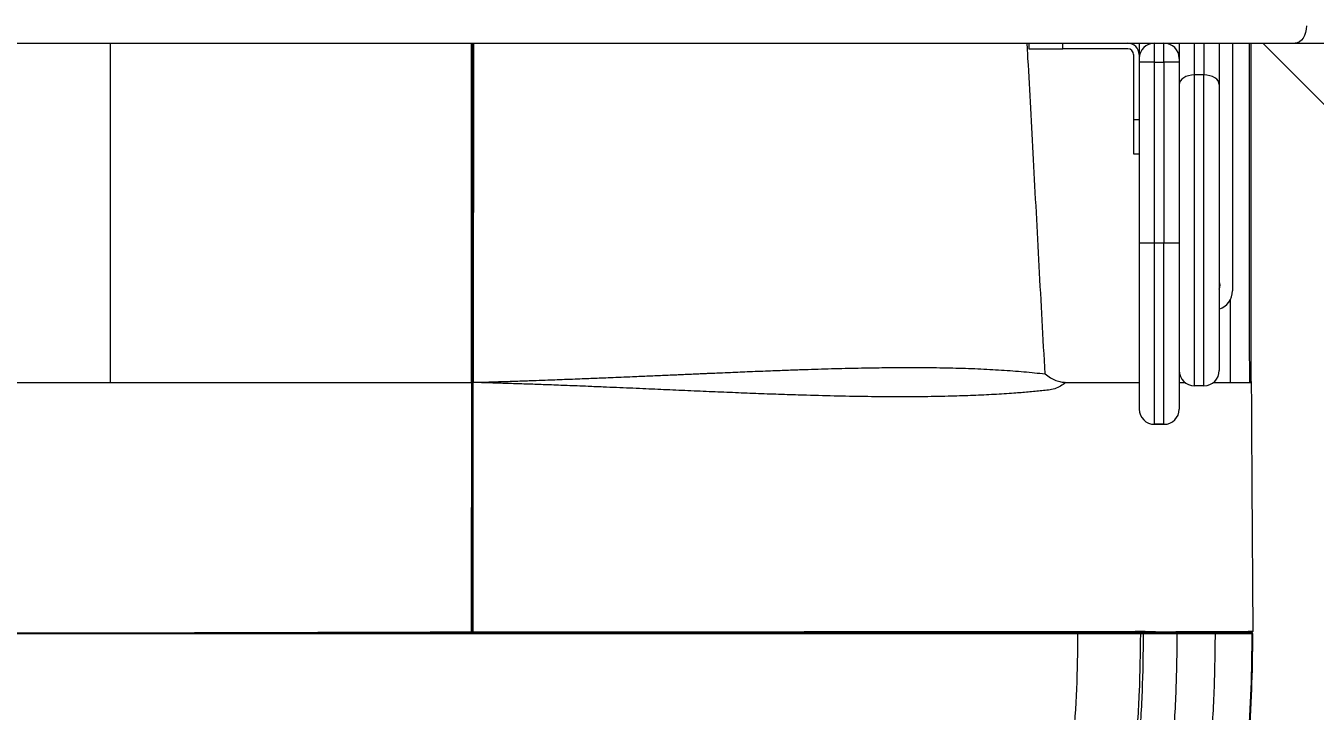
# Model space of a CAD drawing. Header units: millimetres. Extents: x -4205 to 5426, y -5663 to 3364.
# Drawn here: x -487 to 190, y -1936 to -1577 of the extents above; entities that cross this region are included whole.
import ezdxf

# ---------------------------------------------------------------- set-up
doc = ezdxf.new("R2010")
doc.units = ezdxf.units.MM
for name, color, linetype in [('DIKOM_ОБЪЕКТ', 7, 'Continuous'), ('DIKOM_РАЗМЕР_ЗОНА', 7, 'Continuous'), ('DIKOM_РАЗМЕР_ОБЪЕКТА', 7, 'Continuous')]:
    doc.layers.add(name, color=color, linetype=linetype)
doc.styles.add('style1', font='arial.ttf', dxfattribs={"width": 0.8})
doc.dimstyles.new('1-50', dxfattribs={"dimtxt": 300, "dimasz": 200, "dimexe": 100, "dimexo": 0, "dimgap": 100, "dimtad": 1, "dimtxsty": 'style1', "dimcen": 200, "dimclrd": 7, "dimclre": 7, "dimclrt": 7, "dimadec": 1, "dimazin": 2, "dimtfac": 1, "dimtmove": 0, "dimatfit": 2, "dimfxl": 0, "dimlwd": 25, "dimlwe": 18, "dimarcsym": 0})

# ---------------------------------------------------------------- blocks, each defined once
blk = doc.blocks.new('*D9')
at = {"layer": 'Defpoints', "color": 0, "transparency": 16777216}
for p in [(2057.14, 1863.98), (4819.24, 1863.98), (-601.52, -2655.5)]:
    blk.add_point(p, dxfattribs=at)
at = {"layer": 'DIKOM_РАЗМЕР_ОБЪЕКТА', "color": 7, "lineweight": 18, "transparency": 16777216}
for p, q in [((2057.14, 1863.98), (4919.24, 1863.98)), ((-601.52, -2655.5), (4919.24, -2655.5))]:
    blk.add_line(p, q, dxfattribs=at)
at = {"layer": 'DIKOM_РАЗМЕР_ОБЪЕКТА', "color": 7, "lineweight": 25, "transparency": 16777216}
blk.add_line((4819.24, -2455.5), (4819.24, 1663.98), dxfattribs=at)
at = {"layer": 'DIKOM_РАЗМЕР_ОБЪЕКТА', "color": 7, "transparency": 16777216}
for points in [[(4785.9, 1663.98), (4852.57, 1663.98), (4819.24, 1863.98)], [(4785.9, -2455.5), (4852.57, -2455.5), (4819.24, -2655.5)]]:
    blk.add_solid(points, dxfattribs=at)
at = {"layer": 'DIKOM_РАЗМЕР_ОБЪЕКТА', "color": 7, "transparency": 16777216, "insert": (4566.07, -395.76), "char_height": 300, "attachment_point": 5, "rotation": 90, "style": 'style1'}
blk.add_mtext('4500', dxfattribs=at)
blk = doc.blocks.new('*D10')
at = {"layer": 'Defpoints', "color": 0, "transparency": 16777216}
for p in [(2415.14, 14.15), (-2704.86, -50.85), (2415.14, -4979.31)]:
    blk.add_point(p, dxfattribs=at)
at = {"layer": 'DIKOM_РАЗМЕР_ОБЪЕКТА', "color": 7, "lineweight": 18, "transparency": 16777216}
for p, q in [((2415.14, 14.15), (2415.14, -5079.31)), ((-2704.86, -50.85), (-2704.86, -5079.31))]:
    blk.add_line(p, q, dxfattribs=at)
at = {"layer": 'DIKOM_РАЗМЕР_ОБЪЕКТА', "color": 7, "lineweight": 25, "transparency": 16777216}
blk.add_line((-2504.86, -4979.31), (2215.14, -4979.31), dxfattribs=at)
at = {"layer": 'DIKOM_РАЗМЕР_ОБЪЕКТА', "color": 7, "transparency": 16777216}
for points in [[(-2504.86, -4945.97), (-2504.86, -5012.64), (-2704.86, -4979.31)], [(2215.14, -4945.97), (2215.14, -5012.64), (2415.14, -4979.31)]]:
    blk.add_solid(points, dxfattribs=at)
at = {"layer": 'DIKOM_РАЗМЕР_ОБЪЕКТА', "color": 7, "transparency": 16777216, "insert": (-218.1, -4726.14), "char_height": 300, "attachment_point": 5, "style": 'style1'}
blk.add_mtext('5100', dxfattribs=at)
blk = doc.blocks.new('*D11')
at = {"layer": 'Defpoints', "color": 0, "transparency": 16777216}
for p in [(2415.14, 3363.98), (-889.55, -4155.5), (5326.09, -4155.5)]:
    blk.add_point(p, dxfattribs=at)
at = {"layer": 'DIKOM_РАЗМЕР_ЗОНА', "color": 7, "lineweight": 18, "transparency": 16777216}
for p, q in [((2415.14, 3363.98), (5426.09, 3363.98)), ((-889.55, -4155.5), (5426.09, -4155.5))]:
    blk.add_line(p, q, dxfattribs=at)
at = {"layer": 'DIKOM_РАЗМЕР_ЗОНА', "color": 7, "lineweight": 25, "transparency": 16777216}
blk.add_line((5326.09, 3163.98), (5326.09, -3955.5), dxfattribs=at)
at = {"layer": 'DIKOM_РАЗМЕР_ЗОНА', "color": 7, "transparency": 16777216}
for points in [[(5292.76, 3163.98), (5359.42, 3163.98), (5326.09, 3363.98)], [(5292.76, -3955.5), (5359.42, -3955.5), (5326.09, -4155.5)]]:
    blk.add_solid(points, dxfattribs=at)
at = {"layer": 'DIKOM_РАЗМЕР_ЗОНА', "color": 7, "transparency": 16777216, "insert": (5072.92, -395.76), "char_height": 300, "attachment_point": 5, "rotation": 90, "style": 'style1'}
blk.add_mtext('7500', dxfattribs=at)
blk = doc.blocks.new('*D12')
at = {"layer": 'Defpoints', "color": 0, "transparency": 16777216}
for p in [(-4204.86, 38.23), (3915.14, 38.23), (3915.14, -5562.7)]:
    blk.add_point(p, dxfattribs=at)
at = {"layer": 'DIKOM_РАЗМЕР_ЗОНА', "color": 7, "lineweight": 18, "transparency": 16777216}
for p, q in [((-4204.86, 38.23), (-4204.86, -5662.7)), ((3915.14, 38.23), (3915.14, -5662.7))]:
    blk.add_line(p, q, dxfattribs=at)
at = {"layer": 'DIKOM_РАЗМЕР_ЗОНА', "color": 7, "lineweight": 25, "transparency": 16777216}
blk.add_line((-4004.86, -5562.7), (3715.14, -5562.7), dxfattribs=at)
at = {"layer": 'DIKOM_РАЗМЕР_ЗОНА', "color": 7, "transparency": 16777216}
for points in [[(-4004.86, -5529.36), (-4004.86, -5596.03), (-4204.86, -5562.7)], [(3715.14, -5529.36), (3715.14, -5596.03), (3915.14, -5562.7)]]:
    blk.add_solid(points, dxfattribs=at)
at = {"layer": 'DIKOM_РАЗМЕР_ЗОНА', "color": 7, "transparency": 16777216, "insert": (-144.86, -5309.52), "char_height": 300, "attachment_point": 5, "style": 'style1'}
blk.add_mtext('8100', dxfattribs=at)

msp = doc.modelspace()

# ---------------------------------------------------------------- linework, layer by layer
at = {"layer": 'DIKOM_ОБЪЕКТ', "color": 7, "linetype": 'Continuous', "lineweight": 15}
for p, q in [((-442.859, -1585.852), (-442.859, -1763.852)), ((-253.343, -1763.852), (-253.318, -1585.852)), ((-252.859, -1585.852), (-252.859, -1763.6)), ((-252.859, -1763.613), (-252.859, -1585.852)), ((-252.319, -1585.852), (-252.344, -1763.84)), ((39.141, -1585.852), (39.141, -1588.852)), ((39.141, -1588.852), (57.141, -1588.852)), ((57.141, -1588.852), (57.141, -1585.852)), ((91.141, -1588.852), (57.141, -1588.852)), ((105.141, -1595.852), (105.141, -1585.852)), ((110.141, -1595.852), (110.141, -1585.852)), ((126.141, -1602.559), (126.141, -1585.786)), ((131.141, -1585.864), (131.141, -1602.559)), ((146.141, -1585.852), (146.141, -1715.852)), ((155.962, -1763.301), (155.963, -1585.852)), ((94.141, -1591.852), (94.141, -1625.852)), ((97.141, -1591.852), (97.141, -1593.677)), ((105.141, -1595.852), (97.141, -1595.852)), ((97.141, -1595.852), (97.141, -1690.852)), ((105.141, -1595.852), (110.141, -1595.852)), ((105.141, -1690.852), (105.141, -1595.852)), ((118.141, -1595.852), (110.141, -1595.852)), ((110.141, -1595.852), (110.141, -1690.852)), ((118.141, -1595.852), (118.141, -1690.852)), ((126.141, -1765.662), (126.141, -1602.559)), ((131.141, -1602.559), (126.141, -1602.559)), ((131.141, -1765.662), (131.141, -1602.559)), ((94.141, -1625.852), (97.141, -1625.852)), ((94.141, -1625.852), (94.141, -1643.852)), ((94.141, -1643.852), (97.141, -1643.852)), ((105.141, -1690.852), (97.141, -1690.852)), ((110.141, -1690.852), (105.141, -1690.852)), ((105.141, -1785.852), (105.141, -1690.852)), ((118.141, -1690.852), (110.141, -1690.852)), ((110.141, -1785.852), (110.141, -1690.852)), ((145.112, -1763.852), (145.112, -1720.269)), ((-253.343, -1763.852), (-253.408, -1894.956)), ((-252.859, -1894.718), (-252.859, -1763.613)), ((-252.859, -1894.717), (-252.859, -1763.63)), ((-252.409, -1894.956), (-252.344, -1763.869)), ((118.141, -1763.852), (121.073, -1763.852)), ((131.141, -1765.662), (126.141, -1765.662)), ((136.208, -1763.852), (145.112, -1763.852)), ((155.113, -1763.852), (155.962, -1763.852)), ((155.962, -1763.301), (155.962, -1763.852)), ((155.963, -1763.861), (155.963, -1763.301)), ((105.141, -1785.852), (110.141, -1785.852)), ((110.141, -1785.852), (105.141, -1785.852)), ((156.265, -1817.618), (156.78, -1894.506)), ((98.819, -1894.859), (97.928, -1895.852)), ((99.456, -1895.852), (97.928, -1895.852)), ((100.361, -1894.844), (99.456, -1895.852)), ((117.139, -1894.928), (117.141, -1895.852)), ((137.141, -1895.852), (117.141, -1895.852)), ((137.139, -1894.893), (137.141, -1895.852)), ((155.647, -1894.986), (156.424, -1895.852)), ((156.789, -1895.852), (156.424, -1895.852))]:
    msp.add_line(p, q, dxfattribs=at)
at = {"layer": 'DIKOM_ОБЪЕКТ', "color": 7, "linetype": 'Continuous', "lineweight": 15, "flags": 128}
for points in [[(184.945, -1576.752), (184.83, -1578.528), (184.489, -1580.235), (183.936, -1581.808), (183.191, -1583.187), (182.283, -1584.319), (181.247, -1585.16), (180.123, -1585.677), (178.955, -1585.852)], [(126.141, -1602.559), (124.58, -1602.657), (123.079, -1602.945), (121.696, -1603.414), (120.484, -1604.045), (119.489, -1604.814), (118.75, -1605.691), (118.294, -1606.642), (118.141, -1607.632)], [(139.141, -1607.632), (138.987, -1606.642), (138.532, -1605.691), (137.792, -1604.814), (136.798, -1604.045), (135.585, -1603.414), (134.202, -1602.945), (132.701, -1602.657), (131.141, -1602.559)], [(-252.859, -1763.6), (-252.849, -1763.648), (-252.82, -1763.694), (-252.772, -1763.736), (-252.707, -1763.772), (-252.629, -1763.802), (-252.54, -1763.824), (-252.443, -1763.837), (-252.344, -1763.84)], [(-252.859, -1763.63), (-252.849, -1763.677), (-252.82, -1763.723), (-252.772, -1763.765), (-252.707, -1763.801), (-252.629, -1763.831), (-252.54, -1763.853), (-252.443, -1763.866), (-252.344, -1763.869)]]:
    msp.add_lwpolyline(points, dxfattribs=at)
at = {"layer": 'DIKOM_ОБЪЕКТ', "color": 7, "linetype": 'Continuous', "lineweight": 15}
for centre, radius, start, end in [((91.141, -1591.852), 6, 0, 90), ((91.141, -1591.852), 3, 0, 90), ((105.141, -1593.852), 8, 90, 180), ((110.141, -1593.852), 8, 0, 90), ((135.141, -1712.852), 4.5, 332.904938, 25.490228), ((136.141, -1715.852), 10, 287.723778, 0), ((126.141, -1757.662), 8, 180, 270), ((131.141, -1757.662), 8, 270, 0), ((105.141, -1777.852), 8, 180, 270), ((110.141, -1777.852), 8, 270, 0), ((-253.359, -1894.718), 0.5, 270, 0.011285), ((-252.359, -1894.717), 0.5, 180.064696, 270)]:
    msp.add_arc(centre, radius, start, end, dxfattribs=at)
for points, knots in [([(-684.673, -1585.852), (-678.456, -1585.852), (-666.022, -1585.852), (-646.489, -1585.852), (-626.253, -1585.852), (-605.172, -1585.852), (-584.925, -1585.852), (-565.686, -1585.852), (-547.566, -1585.852), (-529.031, -1585.852), (-510.091, -1585.852), (-488.987, -1585.852), (-465.668, -1585.852), (-439.992, -1585.852), (-413.89, -1585.852), (-387.353, -1585.852), (-360.644, -1585.852), (-333.818, -1585.852), (-306.946, -1585.852), (-279.939, -1585.852), (-252.695, -1585.852), (-225.287, -1585.852), (-197.793, -1585.852), (-170.439, -1585.852), (-143.307, -1585.852), (-118.367, -1585.852), (-95.594, -1585.852), (-74.994, -1585.852), (-54.669, -1585.852), (-34.636, -1585.852), (-13.188, -1585.852), (9.596, -1585.852), (33.462, -1585.852), (56.706, -1585.852), (79.211, -1585.852), (100.858, -1585.852), (121.636, -1585.852), (141.478, -1585.852), (160.64, -1585.852), (172.849, -1585.852), (178.955, -1585.852)], [0, 0, 0, 0, 0.0260401, 0.0520759, 0.078684, 0.1054517, 0.1325881, 0.1541408, 0.1756991, 0.1976449, 0.2196512, 0.2416671, 0.2701641, 0.298656, 0.3274437, 0.3563036, 0.3853156, 0.413908, 0.4425506, 0.4712717, 0.4999999, 0.5292496, 0.5584937, 0.5876508, 0.6167635, 0.6457574, 0.6684332, 0.6911155, 0.7135581, 0.7359418, 0.7583354, 0.7863518, 0.8143633, 0.8419405, 0.869371, 0.8964601, 0.9227494, 0.948854, 0.9744244, 1, 1, 1, 1]), ([(47.782, -1759.355), (47.254, -1749.979), (46.195, -1731.141), (44.673, -1702.917), (43.171, -1674.829), (41.694, -1647.21), (40.237, -1620.311), (39.118, -1599.949), (38.467, -1588.546), (38.313, -1585.852)], [0, 0, 0, 0, 0.1625923, 0.3266639, 0.4896289, 0.6493823, 0.8045393, 0.9538273, 1, 1, 1, 1]), ([(97.141, -1585.852), (97.141, -1585.878), (97.141, -1586.972), (97.141, -1588.778), (97.141, -1590.651), (97.141, -1591.458), (97.141, -1591.677)], [0, 0, 0, 0, 0.0099299, 0.4272192, 0.8444998, 1, 1, 1, 1]), ([(118.141, -1585.852), (118.141, -1585.878), (118.141, -1586.971), (118.141, -1588.788), (118.141, -1590.718), (118.141, -1591.918), (118.141, -1592.872), (118.141, -1593.679), (118.141, -1593.796), (118.141, -1593.852)], [0, 0, 0, 0, 0.0049253, 0.2119059, 0.4188822, 0.520339, 0.6218196, 0.8164111, 1, 1, 1, 1]), ([(139.141, -1585.852), (139.141, -1587.565), (139.141, -1591.391), (139.141, -1596.986), (139.141, -1602.603), (139.141, -1605.969), (139.141, -1607.632)], [0, 0, 0, 0, 0.2163672, 0.4833077, 0.7446522, 1, 1, 1, 1]), ([(155.113, -1763.852), (155.109, -1750.749), (155.103, -1724.476), (155.093, -1684.892), (155.084, -1644.882), (155.077, -1611.823), (155.072, -1592.073), (155.071, -1585.852)], [0, 0, 0, 0, 0.2208348, 0.4428187, 0.6671452, 0.8951535, 1, 1, 1, 1]), ([(161.969, -1585.852), (162.66, -1586.542), (170.827, -1594.694), (186.428, -1610.272), (203.591, -1627.411), (215.06, -1638.866), (221.2, -1644.999), (226.759, -1650.552), (231.943, -1655.731), (236.597, -1660.381), (241.671, -1665.451), (247.15, -1670.925), (252.951, -1676.722), (256.915, -1680.683), (258.894, -1682.66)], [0, 0, 0, 0, 0.0232822, 0.2751042, 0.5269264, 0.5972281, 0.6675266, 0.7377409, 0.7799645, 0.8223186, 0.8645362, 0.9096382, 0.9549047, 1, 1, 1, 1]), ([(178.955, -1585.852), (180.601, -1585.852), (183.928, -1585.852), (188.33, -1585.852), (192.277, -1585.852), (195.631, -1585.852), (198.325, -1585.852), (200.264, -1585.852), (201.484, -1585.852), (201.629, -1585.852), (201.702, -1585.852)], [0, 0, 0, 0, 0.1185545, 0.239484, 0.3626385, 0.4890497, 0.6164097, 0.744529, 0.8726403, 1, 1, 1, 1]), ([(97.141, -1593.852), (97.141, -1593.879), (97.141, -1593.92), (97.141, -1594.17), (97.141, -1594.428), (97.141, -1594.746), (97.141, -1595.212), (97.141, -1595.601), (97.141, -1595.852)], [0, 0, 0, 0, 0.2394361, 0.3696441, 0.4999807, 0.6301925, 0.7605451, 1, 1, 1, 1]), ([(118.141, -1593.852), (118.141, -1593.879), (118.141, -1593.92), (118.141, -1594.17), (118.141, -1594.428), (118.141, -1594.746), (118.141, -1595.212), (118.141, -1595.601), (118.141, -1595.852)], [0, 0, 0, 0, 0.2394361, 0.3696441, 0.4999807, 0.6301925, 0.7605451, 1, 1, 1, 1]), ([(139.141, -1607.632), (139.141, -1609.826), (139.141, -1614.248), (139.141, -1621.497), (139.141, -1629.219), (139.141, -1637.385), (139.141, -1645.894), (139.141, -1654.619), (139.141, -1663.447), (139.141, -1672.267), (139.141, -1680.939), (139.141, -1689.36), (139.141, -1697.439), (139.141, -1705.173), (139.141, -1712.583), (139.141, -1719.673), (139.141, -1726.416), (139.141, -1732.709), (139.141, -1738.452), (139.141, -1743.542), (139.141, -1747.912), (139.141, -1751.508), (139.141, -1754.293), (139.141, -1756.243), (139.141, -1757.442), (139.141, -1757.589), (139.141, -1757.662)], [0, 0, 0, 0, 0.0402022, 0.0810366, 0.1224626, 0.1647445, 0.2072741, 0.2499999, 0.2927243, 0.3352526, 0.3775377, 0.418962, 0.4597966, 0.5000005, 0.5402009, 0.5810361, 0.622463, 0.664745, 0.7072737, 0.7499997, 0.7927244, 0.835253, 0.8775374, 0.9189615, 0.959797, 1, 1, 1, 1]), ([(97.141, -1690.852), (97.141, -1693.779), (97.141, -1699.69), (97.141, -1708.549), (97.141, -1717.407), (97.141, -1726.117), (97.141, -1734.53), (97.141, -1742.464), (97.141, -1749.787), (97.141, -1756.383), (97.141, -1762.138), (97.141, -1767.002), (97.141, -1770.947), (97.141, -1774.019), (97.141, -1776.219), (97.141, -1777.606), (97.141, -1777.756), (97.141, -1777.83)], [0, 0, 0, 0, 0.0642467, 0.1297749, 0.1964997, 0.2649802, 0.3339717, 0.4033694, 0.4727659, 0.5417558, 0.6102399, 0.6769616, 0.7424912, 0.8067402, 0.8709858, 0.936515, 1, 1, 1, 1]), ([(118.141, -1690.852), (118.141, -1693.779), (118.141, -1699.69), (118.141, -1708.549), (118.141, -1717.407), (118.141, -1726.117), (118.141, -1734.53), (118.141, -1742.464), (118.141, -1749.787), (118.141, -1756.383), (118.141, -1762.138), (118.141, -1767.002), (118.141, -1770.947), (118.141, -1774.019), (118.141, -1776.219), (118.141, -1777.606), (118.141, -1777.756), (118.141, -1777.83)], [0, 0, 0, 0, 0.0642467, 0.1297749, 0.1964997, 0.2649802, 0.3339717, 0.4033694, 0.4727659, 0.5417558, 0.6102399, 0.6769616, 0.7424912, 0.8067402, 0.8709858, 0.936515, 1, 1, 1, 1]), ([(-252.344, -1763.84), (-249.957, -1763.778), (-244.9, -1763.647), (-237.117, -1763.409), (-229.03, -1763.139), (-221.495, -1762.872), (-213.315, -1762.571), (-205.98, -1762.299), (-199.109, -1762.038), (-194.138, -1761.845), (-189.574, -1761.665), (-185.03, -1761.48), (-180.117, -1761.277), (-174.619, -1761.047), (-169.307, -1760.822), (-164.415, -1760.614), (-160.175, -1760.433), (-156.056, -1760.256), (-152.058, -1760.083), (-149.022, -1759.951), (-146.88, -1759.857), (-145.565, -1759.8), (-144.175, -1759.739), (-142.71, -1759.675), (-141.171, -1759.607), (-139.557, -1759.536), (-137.158, -1759.431), (-134.301, -1759.307), (-131.31, -1759.176), (-128.125, -1759.038), (-124.013, -1758.86), (-118.847, -1758.64), (-113.578, -1758.418), (-108.382, -1758.203), (-103.109, -1757.989), (-97.735, -1757.777), (-92.641, -1757.582), (-86.828, -1757.367), (-80.34, -1757.14), (-73.114, -1756.904), (-66.027, -1756.693), (-59.056, -1756.508), (-52.017, -1756.347), (-45.484, -1756.225), (-39.392, -1756.135), (-33.934, -1756.075), (-28.706, -1756.039), (-23.706, -1756.024), (-18.93, -1756.031), (-11.197, -1756.079), (-0.615, -1756.25), (12.459, -1756.675), (24.93, -1757.335), (36.798, -1758.218), (44.117, -1758.976), (47.782, -1759.355)], [0, 0, 0, 0, 0.0212585, 0.0450347, 0.0693089, 0.093313, 0.1122058, 0.1423046, 0.1588506, 0.1737006, 0.1868589, 0.1998057, 0.2145434, 0.2310733, 0.2493907, 0.2625618, 0.2753918, 0.2878814, 0.3000313, 0.3118424, 0.3156222, 0.3196354, 0.3238819, 0.3283615, 0.3330741, 0.3380194, 0.3431975, 0.3551473, 0.364359, 0.3708361, 0.3846379, 0.402524, 0.4189617, 0.4339549, 0.4513747, 0.4687695, 0.4849819, 0.5000141, 0.5245676, 0.5476961, 0.5704911, 0.5943287, 0.6169974, 0.6412104, 0.6607033, 0.6795888, 0.6978669, 0.7155376, 0.732601, 0.7490576, 0.799305, 0.8498492, 0.8996929, 0.9497814, 1, 1, 1, 1]), ([(47.782, -1759.355), (48.718, -1760.079), (50.594, -1761.529), (53.389, -1762.883), (56.093, -1763.715), (57.775, -1763.806), (58.617, -1763.852)], [0, 0, 0, 0, 0.2502395, 0.50113, 0.7499591, 1, 1, 1, 1]), ([(-506.532, -1763.852), (-501.45, -1763.852), (-491.274, -1763.852), (-475.5, -1763.852), (-459.393, -1763.852), (-448.374, -1763.852), (-442.859, -1763.852)], [0, 0, 0, 0, 0.249211, 0.4989922, 0.7492811, 1, 1, 1, 1]), ([(-442.859, -1763.852), (-435.387, -1763.852), (-420.434, -1763.852), (-397.392, -1763.852), (-373.976, -1763.852), (-350.216, -1763.852), (-326.202, -1763.852), (-302.006, -1763.852), (-277.711, -1763.852), (-261.456, -1763.852), (-253.343, -1763.852)], [0, 0, 0, 0, 0.1252316, 0.2505984, 0.3760017, 0.5013378, 0.6265028, 0.7513956, 0.8759224, 1, 1, 1, 1]), ([(-252.859, -1763.613), (-252.866, -1763.642), (-252.88, -1763.704), (-252.991, -1763.784), (-253.154, -1763.839), (-253.281, -1763.848), (-253.343, -1763.852)], [0, 0, 0, 0, 0.2405449, 0.5000705, 0.7594684, 1, 1, 1, 1]), ([(-252.344, -1763.869), (-252.344, -1763.864), (-252.344, -1763.854), (-252.344, -1763.844), (-252.344, -1763.84)], [0, 0, 0, 0, 0.4997849, 1, 1, 1, 1]), ([(58.617, -1763.852), (57.716, -1764.551), (55.914, -1765.947), (52.859, -1767.323), (49.537, -1767.93), (44.892, -1768.351), (38.926, -1768.966), (30.614, -1769.623), (21.049, -1770.24), (10.087, -1770.763), (-2.064, -1771.159), (-15.47, -1771.402), (-30.112, -1771.472), (-45.25, -1771.359), (-60.982, -1771.087), (-75.655, -1770.708), (-89.14, -1770.277), (-101.072, -1769.849), (-113.215, -1769.371), (-125.537, -1768.856), (-138.101, -1768.314), (-150.763, -1767.757), (-161.512, -1767.278), (-170.3, -1766.894), (-177.218, -1766.597), (-184.49, -1766.291), (-191.381, -1766.005), (-197.664, -1765.75), (-202.827, -1765.544), (-207.703, -1765.355), (-212.258, -1765.184), (-216.772, -1765.022), (-221.204, -1764.868), (-225.775, -1764.715), (-230.095, -1764.573), (-234.094, -1764.445), (-238.018, -1764.321), (-242.083, -1764.193), (-246.042, -1764.069), (-249.429, -1763.962), (-251.451, -1763.897), (-252.344, -1763.869)], [0, 0, 0, 0, 0.0157375, 0.031475, 0.0472218, 0.0629499, 0.0946126, 0.125838, 0.1675422, 0.2095166, 0.251361, 0.3008482, 0.3505903, 0.3994832, 0.4487916, 0.4998114, 0.53501, 0.5709432, 0.6063692, 0.6420852, 0.6784261, 0.7149374, 0.7506227, 0.7699744, 0.7894842, 0.8091581, 0.8313797, 0.8475595, 0.862032, 0.8747897, 0.8885322, 0.9002798, 0.9126761, 0.9257267, 0.9386315, 0.9489091, 0.9592762, 0.9715564, 0.9830172, 0.9925025, 1, 1, 1, 1]), ([(58.617, -1763.852), (61.591, -1763.852), (67.538, -1763.852), (75.164, -1763.852), (81.796, -1763.852), (87.302, -1763.852), (91.701, -1763.852), (94.874, -1763.852), (96.698, -1763.852), (97.041, -1763.852), (97.141, -1763.852)], [0, 0, 0, 0, 0.1350047, 0.2700091, 0.4050141, 0.5400186, 0.6750236, 0.8100279, 0.9450327, 1, 1, 1, 1]), ([(145.112, -1763.852), (145.76, -1763.852), (147.054, -1763.852), (148.924, -1763.852), (150.649, -1763.852), (152.167, -1763.852), (153.42, -1763.852), (154.356, -1763.852), (154.969, -1763.852), (155.065, -1763.852), (155.113, -1763.852)], [0, 0, 0, 0, 0.125005, 0.2499994, 0.3749966, 0.5000004, 0.625002, 0.7499997, 0.8749947, 1, 1, 1, 1]), ([(155.962, -1763.852), (155.982, -1768.389), (156.021, -1777.464), (156.094, -1791.006), (156.175, -1804.439), (156.235, -1813.225), (156.265, -1817.618)], [0, 0, 0, 0, 0.2500038, 0.5000034, 0.7500027, 1, 1, 1, 1]), ([(-253.408, -1894.956), (-253.374, -1894.957), (-253.307, -1894.958), (-253.206, -1894.948), (-253.109, -1894.927), (-253.024, -1894.898), (-252.952, -1894.86), (-252.903, -1894.819), (-252.867, -1894.77), (-252.862, -1894.737), (-252.859, -1894.718)], [0, 0, 0, 0, 0.1206649, 0.2424798, 0.3682287, 0.5000275, 0.61828, 0.7500032, 0.854099, 1, 1, 1, 1]), ([(-252.859, -1894.717), (-252.853, -1894.746), (-252.84, -1894.804), (-252.738, -1894.882), (-252.588, -1894.938), (-252.467, -1894.95), (-252.409, -1894.956)], [0, 0, 0, 0, 0.2413925, 0.5000733, 0.7598007, 1, 1, 1, 1]), ([(156.78, -1894.506), (156.704, -1894.504), (156.608, -1894.502), (156.526, -1894.5), (156.408, -1894.496), (156.552, -1894.503), (156.106, -1894.621), (155.416, -1894.622), (154.404, -1894.645), (153.073, -1894.663), (151.452, -1894.688), (149.572, -1894.707), (147.467, -1894.732), (145.174, -1894.75), (142.741, -1894.764), (139.785, -1894.781), (136.344, -1894.75), (132.509, -1894.763), (128.69, -1894.762), (125.014, -1894.76), (121.478, -1894.768), (118.063, -1894.735), (114.881, -1894.848), (112.019, -1894.879), (109.532, -1894.869), (107.215, -1894.842), (105.118, -1894.809), (103.29, -1894.766), (101.773, -1894.716), (100.609, -1894.658), (99.568, -1894.578), (99.399, -1894.502), (99.344, -1894.527), (99.252, -1894.522), (99.169, -1894.525), (99.084, -1894.526), (98.896, -1894.528), (98.665, -1894.531), (98.396, -1894.533), (98.183, -1894.538), (98, -1894.529), (97.706, -1894.573), (96.248, -1894.62), (93.841, -1894.656), (90.569, -1894.684), (86.618, -1894.706), (82.156, -1894.72), (77.006, -1894.731), (71.188, -1894.734), (64.635, -1894.735), (57.702, -1894.751), (50.641, -1894.747), (40.3, -1894.75), (26.349, -1894.754), (8.369, -1894.762), (-10.356, -1894.772), (-29.766, -1894.784), (-49.85, -1894.798), (-70.604, -1894.812), (-91.988, -1894.828), (-113.92, -1894.845), (-136.275, -1894.863), (-158.961, -1894.881), (-181.921, -1894.899), (-205.155, -1894.918), (-228.651, -1894.936), (-244.48, -1894.949), (-252.409, -1894.956)], [0, 0, 0, 0, 0.0338029, 0.0426561, 0.0515093, 0.0603996, 0.0642969, 0.0681719, 0.0720434, 0.0759381, 0.0798021, 0.0836933, 0.0875668, 0.0914354, 0.0953271, 0.0991869, 0.1049911, 0.1107013, 0.1164117, 0.122122, 0.1271977, 0.1322735, 0.1374533, 0.1414281, 0.1453803, 0.149354, 0.1533158, 0.1572788, 0.1612542, 0.1652105, 0.1691956, 0.1765361, 0.1837769, 0.1910177, 0.1982585, 0.2054993, 0.2127401, 0.2468754, 0.264608, 0.2823406, 0.3000732, 0.3177443, 0.3354145, 0.3532243, 0.3712214, 0.386844, 0.4023834, 0.417925, 0.4335543, 0.4493274, 0.4651331, 0.4809235, 0.4967065, 0.5327912, 0.5689257, 0.6049282, 0.6408383, 0.6767437, 0.7127324, 0.7488675, 0.7850187, 0.8211071, 0.8569805, 0.8927198, 0.9284121, 0.9641433, 1, 1, 1, 1]), ([(155.515, -1894.839), (155.522, -1894.835), (155.89, -1894.656), (155.615, -1894.895), (155.804, -1894.854), (155.892, -1894.835)], [0, 0, 0, 0, 0.0104229, 0.5402075, 1, 1, 1, 1]), ([(156.228, -1895.002), (156.255, -1895.004), (156.34, -1895.013), (156.469, -1894.982), (156.632, -1894.89), (156.758, -1894.723), (156.773, -1894.578), (156.78, -1894.506)], [0, 0, 0, 0, 0.0667483, 0.2035677, 0.3787637, 0.6897709, 1, 1, 1, 1]), ([(64.992, -1895.852), (59.624, -1895.852), (48.856, -1895.851), (31.511, -1895.851), (13.322, -1895.851), (-5.706, -1895.852), (-24.311, -1895.852), (-42.309, -1895.852), (-59.543, -1895.852), (-77.205, -1895.852), (-95.259, -1895.852), (-113.682, -1895.852), (-132.444, -1895.852), (-151.508, -1895.852), (-170.836, -1895.852), (-190.402, -1895.852), (-210.176, -1895.852), (-230.119, -1895.852), (-250.169, -1895.852), (-270.293, -1895.852), (-290.481, -1895.853), (-310.726, -1895.853), (-330.991, -1895.852), (-351.217, -1895.852), (-371.927, -1895.852), (-393.082, -1895.853), (-414.633, -1895.853), (-435.967, -1895.852), (-457.249, -1895.853), (-478.425, -1895.853), (-499.496, -1895.851), (-520.248, -1895.852), (-533.722, -1895.852), (-540.459, -1895.852)], [0, 0, 0, 0, 0.0368325, 0.0738788, 0.1109729, 0.148067, 0.1851134, 0.2154902, 0.2458933, 0.2762965, 0.3066733, 0.3370471, 0.3674472, 0.3978473, 0.4282211, 0.4585949, 0.488995, 0.5193951, 0.5497688, 0.5800507, 0.6103325, 0.6407064, 0.6711065, 0.7015067, 0.7318806, 0.7648105, 0.7977739, 0.8307373, 0.8636673, 0.897602, 0.9315368, 0.9657684, 1, 1, 1, 1]), ([(-375.18, -1895.287), (-375.866, -1895.289), (-384.769, -1895.315), (-401.739, -1895.35), (-426.002, -1895.387), (-449.935, -1895.378), (-473.495, -1895.438), (-496.601, -1895.506), (-518.974, -1895.563), (-533.333, -1895.572), (-540.366, -1895.576)], [0, 0, 0, 0, 0.0118558, 0.1537263, 0.2957527, 0.4378701, 0.5796249, 0.7213811, 0.8635096, 1, 1, 1, 1]), ([(-375.219, -1895.402), (-371.589, -1895.397), (-364.124, -1895.386), (-356.603, -1895.372), (-352.739, -1895.365)], [0, 0, 0, 0, 0.4861582, 1, 1, 1, 1]), ([(-253.408, -1894.956), (-261.645, -1894.968), (-278.124, -1894.993), (-302.953, -1895.062), (-327.787, -1895.14), (-351.901, -1895.221), (-367.648, -1895.266), (-375.18, -1895.287)], [0, 0, 0, 0, 0.2032781, 0.4066975, 0.6098998, 0.8134292, 1, 1, 1, 1]), ([(-352.739, -1895.365), (-349.954, -1895.361), (-340.529, -1895.344), (-325.19, -1895.316), (-306.77, -1895.284), (-293.297, -1895.263), (-284.051, -1895.249), (-279.158, -1895.243), (-274.833, -1895.237), (-270.603, -1895.232), (-265.927, -1895.228), (-260.041, -1895.221), (-255.72, -1895.219), (-253.359, -1895.218)], [0, 0, 0, 0, 0.0843625, 0.2854851, 0.4624599, 0.639463, 0.6913867, 0.7412919, 0.7871046, 0.8219435, 0.8690714, 0.9284405, 1, 1, 1, 1]), ([(-253.359, -1895.218), (-253.364, -1895.214), (-253.374, -1895.207), (-253.388, -1895.152), (-253.4, -1895.069), (-253.405, -1894.994), (-253.408, -1894.956)], [0, 0, 0, 0, 0.249999, 0.4999671, 0.7499841, 1, 1, 1, 1]), ([(-252.409, -1894.956), (-252.406, -1894.993), (-252.401, -1895.069), (-252.388, -1895.152), (-252.374, -1895.207), (-252.364, -1895.214), (-252.359, -1895.217)], [0, 0, 0, 0, 0.2498341, 0.4999958, 0.7499994, 1, 1, 1, 1]), ([(-252.359, -1895.217), (-247.838, -1895.216), (-239.143, -1895.212), (-226.509, -1895.208), (-214.378, -1895.203), (-202.412, -1895.199), (-186.568, -1895.194), (-166.974, -1895.186), (-144.459, -1895.179), (-122.809, -1895.171), (-102.034, -1895.164), (-81.528, -1895.157), (-61.384, -1895.151), (-41.616, -1895.145), (-22.363, -1895.14), (-9.672, -1895.134), (-3.621, -1895.134), (-3.616, -1895.134)], [0, 0, 0, 0, 0.050097, 0.0963316, 0.1406198, 0.1856755, 0.2307142, 0.3195434, 0.4089824, 0.4912003, 0.5743332, 0.6581466, 0.7424942, 0.827429, 0.9131869, 0.9999196, 1, 1, 1, 1]), ([(-129.781, -2367.257), (-124.778, -2362.143), (-114.774, -2351.915), (-100.4, -2335.97), (-84.934, -2317.747), (-68.661, -2297.017), (-51.872, -2273.629), (-36.104, -2249.534), (-21.392, -2224.786), (-7.838, -2199.575), (4.549, -2173.966), (15.776, -2148.009), (25.892, -2121.604), (34.945, -2094.609), (42.887, -2067.069), (49.679, -2039.022), (55.251, -2010.712), (59.602, -1982.184), (62.694, -1953.497), (64.633, -1924.701), (64.872, -1905.469), (64.992, -1895.852)], [0, 0, 0, 0, 0.0410101, 0.0820131, 0.1230273, 0.178025, 0.2330354, 0.2880329, 0.3430434, 0.3980409, 0.4520691, 0.5060846, 0.5601126, 0.6141285, 0.6692583, 0.7243777, 0.7795057, 0.8346264, 0.8897529, 0.9448755, 1, 1, 1, 1]), ([(-106.377, -2390.432), (-101.137, -2385.072), (-90.657, -2374.355), (-75.599, -2357.649), (-59.385, -2338.544), (-42.317, -2316.801), (-24.699, -2292.259), (-8.154, -2266.976), (7.284, -2241.008), (21.506, -2214.553), (34.504, -2187.681), (46.284, -2160.444), (56.9, -2132.737), (66.398, -2104.411), (74.732, -2075.513), (81.859, -2046.083), (87.706, -2016.376), (92.272, -1986.441), (95.516, -1956.34), (97.551, -1926.124), (97.802, -1905.943), (97.928, -1895.852)], [0, 0, 0, 0, 0.0409552, 0.0819034, 0.122862, 0.1778704, 0.232891, 0.2878987, 0.3429195, 0.3979278, 0.451966, 0.5059919, 0.5600296, 0.6140559, 0.6691957, 0.7243256, 0.7794644, 0.8345953, 0.8897324, 0.9448649, 1, 1, 1, 1]), ([(-105.299, -2391.513), (-100.047, -2386.142), (-89.543, -2375.401), (-74.451, -2358.657), (-58.2, -2339.509), (-41.095, -2317.718), (-23.439, -2293.123), (-6.858, -2267.785), (8.614, -2241.76), (22.867, -2215.248), (35.893, -2188.317), (47.699, -2161.021), (58.338, -2133.254), (67.857, -2104.865), (76.209, -2075.905), (83.352, -2046.411), (89.212, -2016.639), (93.787, -1986.639), (97.038, -1956.472), (99.077, -1926.19), (99.329, -1905.965), (99.456, -1895.852)], [0, 0, 0, 0, 0.040958, 0.0819092, 0.1228708, 0.1778783, 0.2328986, 0.2879058, 0.3429261, 0.3979335, 0.4519711, 0.5059965, 0.560034, 0.6140597, 0.669199, 0.7243283, 0.7794664, 0.8345969, 0.8897334, 0.9448658, 1, 1, 1, 1]), ([(-92.958, -2404.183), (-87.55, -2398.657), (-76.737, -2387.607), (-61.203, -2370.378), (-44.503, -2350.704), (-26.949, -2328.341), (-8.848, -2303.127), (8.15, -2277.151), (24.011, -2250.471), (38.623, -2223.291), (51.978, -2195.682), (64.081, -2167.698), (74.987, -2139.232), (84.747, -2110.128), (93.309, -2080.439), (100.631, -2050.202), (106.639, -2019.68), (111.33, -1988.925), (114.662, -1957.998), (116.753, -1926.954), (117.011, -1906.22), (117.141, -1895.852)], [0, 0, 0, 0, 0.0410959, 0.0821846, 0.1232839, 0.1782657, 0.2332596, 0.2882413, 0.3432356, 0.398217, 0.4522291, 0.5062293, 0.5602411, 0.6142415, 0.6693549, 0.7244581, 0.7795702, 0.8346747, 0.8897855, 0.9448914, 1, 1, 1, 1]), ([(-78.811, -2418.321), (-73.252, -2412.64), (-62.134, -2401.279), (-46.162, -2383.565), (-28.995, -2363.341), (-10.951, -2340.355), (7.652, -2314.44), (25.123, -2287.742), (41.424, -2260.321), (56.442, -2232.386), (70.168, -2204.011), (82.607, -2175.25), (93.816, -2145.992), (103.847, -2116.081), (112.647, -2085.566), (120.173, -2054.489), (126.347, -2023.12), (131.168, -1991.51), (134.594, -1959.724), (136.742, -1927.818), (137.008, -1906.507), (137.141, -1895.852)], [0, 0, 0, 0, 0.0411085, 0.0822098, 0.1233216, 0.1783011, 0.233293, 0.2882721, 0.343264, 0.398243, 0.4522528, 0.5062507, 0.5602601, 0.6142581, 0.6693692, 0.7244702, 0.7795798, 0.8346821, 0.8897899, 0.944894, 1, 1, 1, 1]), ([(-65.021, -2431.802), (-59.333, -2425.986), (-47.957, -2414.357), (-31.614, -2396.227), (-15.204, -2376.893), (1.124, -2356.246), (17.267, -2334.261), (32.611, -2311.708), (47.136, -2288.619), (60.82, -2265.025), (74.414, -2239.519), (87.706, -2212.041), (100.47, -2182.53), (111.971, -2152.511), (121.828, -2123.115), (130.177, -2094.457), (137.159, -2066.613), (143.083, -2038.529), (147.941, -2010.237), (151.731, -1981.786), (154.423, -1953.208), (156.111, -1924.552), (156.32, -1905.418), (156.424, -1895.852)], [0, 0, 0, 0, 0.0410148, 0.0820225, 0.1230409, 0.1688716, 0.2147116, 0.260547, 0.3063819, 0.3522222, 0.3980524, 0.4520789, 0.506093, 0.5601192, 0.6141338, 0.6623722, 0.710599, 0.758838, 0.8070648, 0.8553032, 0.9035319, 0.9517675, 1, 1, 1, 1]), ([(-64.762, -2432.058), (-57.834, -2424.946), (-43.98, -2410.725), (-24.275, -2388.376), (-5.401, -2365.331), (12.54, -2341.547), (29.537, -2317.083), (45.557, -2291.98), (60.57, -2266.286), (74.555, -2240.046), (87.507, -2213.27), (99.414, -2185.978), (110.248, -2158.223), (119.986, -2130.066), (128.611, -2101.551), (136.112, -2072.721), (142.477, -2043.618), (147.695, -2014.291), (151.763, -1984.799), (154.647, -1955.2), (156.454, -1925.544), (156.677, -1905.75), (156.789, -1895.852)], [0, 0, 0, 0, 0.0500353, 0.1000492, 0.1501062, 0.200134, 0.250151, 0.3002058, 0.3501779, 0.4000936, 0.4500264, 0.5000464, 0.550122, 0.6001484, 0.6501664, 0.7002266, 0.7502471, 0.8002696, 0.8503156, 0.9002493, 0.9501199, 1, 1, 1, 1]), ([(-3.616, -1895.134), (2.635, -1895.132), (8.913, -1895.13), (14.796, -1895.13), (14.822, -1895.13)], [0, 0, 0, 0, 0.9956393, 1, 1, 1, 1]), ([(14.822, -1895.13), (20.871, -1895.128), (26.963, -1895.126), (32.632, -1895.126), (32.673, -1895.126)], [0, 0, 0, 0, 0.9927546, 1, 1, 1, 1]), ([(32.673, -1895.126), (38.369, -1895.125), (46.475, -1895.124), (56.487, -1895.124), (63.21, -1895.122), (69.577, -1895.108), (75.022, -1895.114), (79.614, -1895.111), (83.276, -1895.109), (86.223, -1895.105), (88.623, -1895.101), (90.547, -1895.096), (91.574, -1895.093), (91.998, -1895.091)], [0, 0, 0, 0, 0.2326704, 0.3310871, 0.4304967, 0.5278147, 0.618824, 0.7027199, 0.7800251, 0.841972, 0.9012877, 0.9592491, 1, 1, 1, 1]), ([(97.928, -1895.852), (97.753, -1895.852), (97.4, -1895.853), (95.535, -1895.852), (92.774, -1895.852), (89.089, -1895.852), (84.436, -1895.852), (78.828, -1895.852), (72.415, -1895.853), (67.473, -1895.852), (64.992, -1895.852)], [0, 0, 0, 0, 0.1285723, 0.2581488, 0.3798821, 0.5016153, 0.6268852, 0.7521552, 0.8756332, 1, 1, 1, 1]), ([(92.271, -1894.887), (93.159, -1894.886), (95.22, -1894.884), (97.272, -1894.877), (98.669, -1894.865), (98.878, -1894.857), (99.086, -1894.856), (99.292, -1894.853), (99.682, -1894.848), (99.943, -1894.844), (100.305, -1894.838), (100.285, -1894.839), (100.909, -1894.88), (101.945, -1894.918), (103.225, -1894.95), (104.819, -1894.978), (106.694, -1895.004), (108.801, -1895.022), (111.48, -1895.047), (114.765, -1895.009), (118.574, -1894.859), (122.376, -1894.899), (128.333, -1894.89), (133.837, -1894.859), (138.914, -1894.912), (140.548, -1894.903), (141.358, -1894.899)], [0, 0, 0, 0, 0.051077, 0.1185163, 0.1854641, 0.2523147, 0.319104, 0.3858926, 0.4526811, 0.6864406, 0.7059211, 0.7251716, 0.7440407, 0.7582553, 0.7723961, 0.7866371, 0.8007678, 0.8150096, 0.8291646, 0.8504822, 0.8716356, 0.8931426, 0.9146507, 0.9720051, 0.98611, 1, 1, 1, 1]), ([(117.141, -1895.852), (116.072, -1895.852), (113.872, -1895.852), (110.609, -1895.852), (107.468, -1895.852), (104.658, -1895.852), (102.357, -1895.852), (100.706, -1895.852), (99.685, -1895.852), (99.531, -1895.852), (99.456, -1895.852)], [0, 0, 0, 0, 0.1167046, 0.2402401, 0.3687892, 0.4999998, 0.6312114, 0.7597603, 0.8832956, 1, 1, 1, 1]), ([(156.424, -1895.852), (156.342, -1895.852), (156.174, -1895.852), (155.061, -1895.852), (153.26, -1895.852), (150.752, -1895.852), (147.688, -1895.852), (144.263, -1895.852), (140.704, -1895.852), (138.306, -1895.852), (137.141, -1895.852)], [0, 0, 0, 0, 0.1167044, 0.2402398, 0.3687886, 0.4999996, 0.6312106, 0.7597596, 0.8832953, 1, 1, 1, 1]), ([(141.28, -1895.129), (141.662, -1895.129), (143.128, -1895.129), (145.387, -1895.115), (147.877, -1895.103), (149.793, -1895.089), (151.219, -1895.085), (152.247, -1895.079), (153.104, -1895.077), (153.665, -1895.076), (154.011, -1895.075), (154.113, -1895.076), (154.154, -1895.075), (154.161, -1895.075), (154.163, -1895.075), (154.163, -1895.075), (154.163, -1895.075)], [0, 0, 0, 0, 0.0675856, 0.259142, 0.4281021, 0.5714675, 0.6896493, 0.784621, 0.859289, 0.9561993, 0.9821346, 0.9960026, 0.9991066, 0.9998223, 0.9999878, 1, 1, 1, 1]), ([(153.554, -1895.07), (153.554, -1895.07), (153.554, -1895.07), (153.556, -1895.07), (153.562, -1895.069), (153.596, -1895.07), (153.677, -1895.067), (153.922, -1895.068), (154.393, -1895.065), (154.95, -1895.071), (155.182, -1895.069), (155.28, -1895.068)], [0, 0, 0, 0, 0.0002397, 0.0006948, 0.0027977, 0.0111698, 0.0463659, 0.1094289, 0.3342644, 0.716296, 1, 1, 1, 1]), ([(155.28, -1895.068), (155.43, -1895.072), (155.599, -1895.077), (155.631, -1895.064), (155.634, -1895.062)], [0, 0, 0, 0, 0.8809612, 1, 1, 1, 1]), ([(155.889, -1894.835), (156.009, -1894.969), (156.213, -1895.199), (156.464, -1895.479), (156.643, -1895.684), (156.768, -1895.824), (156.782, -1895.843), (156.789, -1895.852)], [0, 0, 0, 0, 0.2747032, 0.4688581, 0.6375806, 0.8195558, 1, 1, 1, 1]), ([(156.199, -1895.002), (156.205, -1895.003), (156.214, -1895.003), (156.224, -1895.003), (156.228, -1895.003)], [0, 0, 0, 0, 0.6368506, 1, 1, 1, 1])]:
    msp.add_open_spline(points, degree=3, knots=knots, dxfattribs=at)

# ---------------------------------------------------------------- dimensions: what is measured, and where the dimension line sits
at = {"layer": 'DIKOM_РАЗМЕР_ЗОНА'}
dim = msp.add_linear_dim(base=(5326.091, -4155.499), p1=(2415.141, 3363.976), p2=(-889.555, -4155.499), angle=90, text='7500', dimstyle='1-50', dxfattribs=at)
dim.commit()
dim.dimension.update_dxf_attribs({"geometry": '*D11', "text_midpoint": (5326.091, -395.761), "dimtype": 160})
dim = msp.add_linear_dim(base=(3915.141, -5562.697), p1=(-4204.859, 38.225), p2=(3915.141, 38.225), text='8100', dimstyle='1-50', dxfattribs=at)
dim.commit()
dim.dimension.update_dxf_attribs({"geometry": '*D12', "text_midpoint": (-144.859, -5562.697), "dimtype": 160})
at = {"layer": 'DIKOM_РАЗМЕР_ОБЪЕКТА'}
dim = msp.add_linear_dim(base=(4819.238, 1863.976), p1=(-601.522, -2655.499), p2=(2057.141, 1863.976), angle=90, text='4500', dimstyle='1-50', dxfattribs=at)
dim.commit()
dim.dimension.update_dxf_attribs({"geometry": '*D9', "text_midpoint": (4819.238, -395.761), "dimtype": 160})
dim = msp.add_linear_dim(base=(2415.141, -4979.308), p1=(-2704.859, -50.852), p2=(2415.141, 14.148), text='5100', dimstyle='1-50', dxfattribs=at)
dim.commit()
dim.dimension.update_dxf_attribs({"geometry": '*D10', "text_midpoint": (-218.098, -4979.308), "dimtype": 160})

doc.saveas('drawing.dxf')
